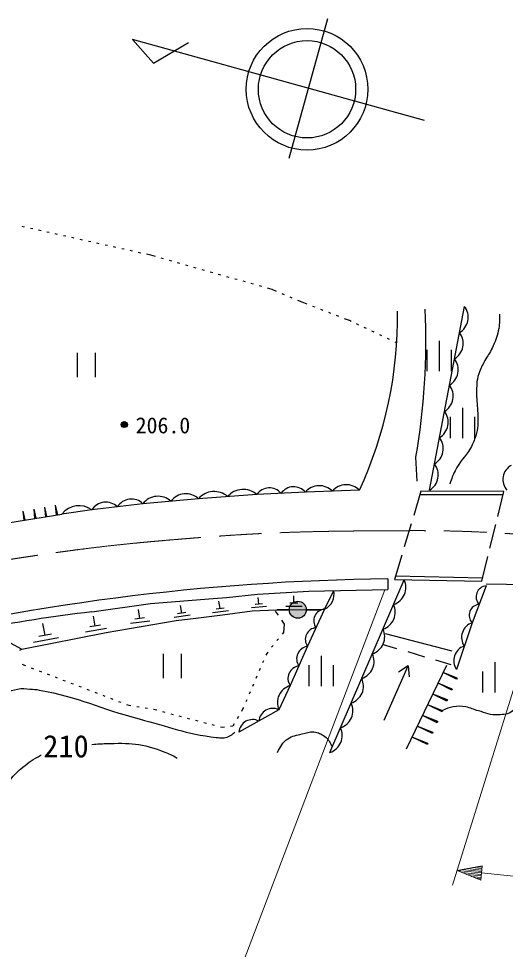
# Model space of a CAD drawing. Units: millimetres, scale not verified. Extents: x 40000 to 680000, y 20000 to 380000.
# Drawn here: x 486092 to 526135, y 265204 to 341733 of the extents above; entities that cross this region are included whole.
import ezdxf
from ezdxf.enums import TextEntityAlignment as Align

# ---------------------------------------------------------------- set-up
doc = ezdxf.new("R2010")
doc.units = ezdxf.units.MM
doc.header["$LTSCALE"] = 1000
doc.header["$PDMODE"] = 32
doc.header["$PDSIZE"] = 500
doc.linetypes.add('CHAIN', pattern=[18.5, 12, -1.5, 3.5, -1.5])
for name, color, linetype, lineweight in [('M-BGD', 7, 'Continuous', 25), ('M-BMK', 2, 'CHAIN', 13), ('M-STR-HTXT', 7, 'Continuous', 13), ('M-STR-STR1', 1, 'Continuous', 25)]:
    doc.layers.add(name, color=color, linetype=linetype, lineweight=lineweight)
doc.styles.add('ＭＳ ゴシック', font='')
doc.styles.get('ＭＳ ゴシック').set_extended_font_data('MS Gothic')

msp = doc.modelspace()

# ---------------------------------------------------------------- hatches: boundary and pattern name
at = {"layer": 'M-BGD'}
msp.add_hatch(color=256, dxfattribs=at).paths.add_polyline_path([(509757, 293134, -1), (508357, 293134, -0.41421), (509057, 293834, -0.41421)])

# ---------------------------------------------------------------- linework, layer by layer
for p, q in [((508345, 330257), (511528, 341733)), ((519474, 333355), (495463, 340015)), ((495463, 340015), (497185, 338081)), ((497185, 338081), (500079, 339756)), ((486571, 324596), (486376, 324640)), ((487254, 324444), (487059, 324487)), ((487937, 324291), (487742, 324335)), ((488620, 324139), (488425, 324182)), ((489304, 323986), (489108, 324030)), ((489987, 323834), (489792, 323877)), ((490670, 323681), (490475, 323725)), ((491353, 323528), (491158, 323572)), ((492036, 323376), (491841, 323420)), ((492719, 323223), (492524, 323267)), ((493403, 323071), (493207, 323114)), ((494086, 322918), (493891, 322962)), ((494769, 322766), (494574, 322809)), ((495452, 322613), (495257, 322657)), ((496135, 322461), (495940, 322504)), ((496959, 322277), (496623, 322352)), ((497340, 322169), (496959, 322277)), ((498013, 321979), (497821, 322034)), ((498687, 321789), (498494, 321844)), ((499361, 321599), (499168, 321654)), ((500034, 321409), (499842, 321464)), ((500708, 321219), (500516, 321274)), ((501382, 321029), (501189, 321084)), ((502056, 320839), (501863, 320894)), ((502729, 320649), (502537, 320703)), ((503403, 320459), (503210, 320513)), ((504077, 320269), (503884, 320323)), ((504750, 320079), (504558, 320133)), ((505424, 319889), (505232, 319943)), ((506098, 319699), (505905, 319753)), ((506960, 319456), (506579, 319563)), ((507318, 319304), (506960, 319456)), ((507962, 319030), (507778, 319108)), ((508606, 318756), (508422, 318834)), ((509425, 318408), (509067, 318560)), ((509829, 318251), (509425, 318408)), ((510481, 317998), (510295, 318070)), ((511133, 317744), (510947, 317816)), ((519891, 302965), (522764, 318070)), ((511786, 317490), (511599, 317563)), ((512438, 317236), (512252, 317309)), ((513308, 316898), (512904, 317055)), ((513440, 316836), (513308, 316898)), ((514074, 316539), (513893, 316624)), ((514708, 316242), (514527, 316327)), ((515342, 315945), (515160, 316030)), ((515975, 315648), (515794, 315732)), ((516609, 315350), (516428, 315435)), ((517194, 315076), (517062, 315138)), ((520703, 312751), (520703, 315251)), ((490912, 314259), (490912, 312259)), ((492412, 312259), (492412, 314259)), ((519703, 312751), (519703, 314501)), ((521703, 312751), (521703, 314501)), ((522625, 307243), (522625, 309743)), ((521625, 307243), (521625, 308993)), ((523625, 307243), (523625, 308993)), ((518864, 303714), (518779, 305661)), ((488372, 300793), (488248, 301556)), ((488421, 300801), (488248, 301556)), ((488322, 300785), (488248, 301556)), ((489260, 300936), (489134, 301719)), ((489309, 300944), (489134, 301719)), ((489211, 300928), (489134, 301719)), ((480764, 299565), (489661, 301001)), ((486595, 300506), (486478, 301231)), ((486644, 300514), (486478, 301231)), ((486545, 300498), (486478, 301231)), ((487483, 300649), (487363, 301394)), ((487532, 300657), (487363, 301394)), ((487434, 300641), (487363, 301394)), ((488421, 300801), (488322, 300785)), ((489309, 300944), (489211, 300928)), ((486644, 300514), (486545, 300498)), ((487532, 300657), (487434, 300641)), ((511698, 281400), (517811, 295595)), ((516456, 295669), (516467, 294781)), ((505740, 294400), (509974, 294654)), ((509974, 294654), (516467, 294781)), ((511265, 293183), (512012, 294694)), ((524553, 295262), (529532, 295162)), ((496935, 293638), (502100, 294062)), ((505847, 293578), (505791, 294146)), ((508743, 293663), (508725, 294280)), ((492109, 292961), (496935, 293638)), ((496056, 292412), (495945, 293151)), ((499508, 292850), (499415, 293470)), ((503002, 293269), (502337, 293181)), ((502670, 293225), (502576, 293845)), ((506476, 293383), (505257, 293286)), ((505296, 293033), (507310, 293134)), ((506151, 293602), (505542, 293554)), ((507310, 293134), (508238, 293116)), ((508357, 293134), (507357, 293134)), ((509407, 293407), (508086, 293391)), ((508238, 293116), (511265, 293183)), ((509073, 293667), (508413, 293659)), ((509757, 293134), (510757, 293134)), ((492399, 291787), (492242, 292602)), ((496453, 292465), (495660, 292360)), ((500209, 292672), (498878, 292496)), ((499063, 292242), (500678, 292444)), ((499841, 292894), (499176, 292806)), ((500678, 292444), (502875, 292713)), ((503370, 293047), (502039, 292871)), ((502875, 292713), (505296, 293033)), ((507210, 293000), (507436, 292674)), ((488272, 291035), (488080, 291994)), ((493336, 291589), (491584, 291284)), ((492837, 291863), (491961, 291711)), ((493289, 291267), (499063, 292242)), ((496891, 292200), (495305, 291990)), ((507721, 292264), (507948, 291938)), ((507948, 291938), (507881, 291256)), ((486361, 289887), (493289, 291267)), ((488788, 291129), (487757, 290941)), ((507881, 291256), (507784, 291135)), ((516239, 291183), (521742, 289744)), ((485106, 290569), (486361, 289887)), ((489379, 290810), (487316, 290434)), ((507033, 290199), (506908, 290043)), ((507471, 290745), (507346, 290589)), ((516089, 290279), (517173, 289948)), ((486192, 289807), (486361, 289887)), ((497980, 289500), (497980, 287500)), ((499480, 287500), (499480, 289500)), ((506498, 289532), (506441, 289400)), ((506595, 289653), (506498, 289532)), ((511006, 286833), (511006, 289333)), ((518111, 289697), (519485, 289261)), ((486510, 288575), (486423, 288626)), ((486689, 288506), (486510, 288575)), ((506243, 288941), (506164, 288758)), ((510006, 286833), (510006, 288583)), ((512006, 286833), (512006, 288583)), ((521300, 288535), (517980, 281670)), ((520375, 289018), (521650, 288633)), ((525283, 286313), (525283, 288813)), ((487343, 288255), (487156, 288327)), ((487997, 288005), (487810, 288076)), ((488650, 287754), (488464, 287826)), ((505966, 288299), (505886, 288115)), ((516167, 284042), (518146, 288504)), ((518146, 288504), (517341, 287984)), ((518146, 288504), (518231, 287611)), ((522144, 287461), (521023, 287961)), ((522164, 287507), (521023, 287961)), ((522123, 287415), (521023, 287961)), ((524283, 286313), (524283, 288063)), ((489304, 287504), (489117, 287575)), ((489957, 287253), (489771, 287325)), ((490611, 287002), (490424, 287074)), ((505411, 287013), (505332, 286830)), ((505688, 287656), (505609, 287472)), ((521744, 286566), (520596, 287079)), ((521765, 286612), (520596, 287079)), ((521724, 286520), (520596, 287079)), ((522164, 287507), (522123, 287415)), ((491265, 286752), (491078, 286823)), ((491918, 286501), (491732, 286573)), ((492572, 286250), (492385, 286322)), ((505134, 286371), (505054, 286187)), ((521765, 286612), (521724, 286520)), ((493225, 286000), (493039, 286071)), ((493879, 285749), (493692, 285821)), ((494533, 285499), (494346, 285570)), ((504856, 285728), (504777, 285544)), ((521345, 285671), (520169, 286196)), ((521365, 285717), (520169, 286196)), ((521325, 285626), (520169, 286196)), ((521365, 285717), (521325, 285626)), ((495179, 285251), (494999, 285320)), ((495315, 285229), (495179, 285251)), ((496006, 285115), (495808, 285148)), ((496696, 285002), (496499, 285034)), ((497326, 284899), (497190, 284921)), ((497474, 284859), (497326, 284899)), ((498151, 284681), (497958, 284732)), ((507501, 284902), (504211, 283059)), ((504522, 284953), (504420, 284776)), ((504579, 285085), (504522, 284953)), ((520946, 284776), (519742, 285313)), ((520966, 284822), (519742, 285313)), ((520925, 284731), (519742, 285313)), ((520966, 284822), (520925, 284731)), ((498828, 284502), (498635, 284553)), ((499505, 284324), (499312, 284375)), ((500182, 284146), (499988, 284197)), ((500859, 283967), (500665, 284018)), ((504169, 284344), (504069, 284170)), ((520546, 283881), (519315, 284431)), ((520567, 283927), (519315, 284431)), ((520526, 283836), (519315, 284431)), ((520567, 283927), (520526, 283836)), ((501536, 283789), (501342, 283840)), ((502212, 283610), (502019, 283661)), ((502844, 283443), (502696, 283483)), ((503033, 283469), (502844, 283443)), ((503717, 283561), (503528, 283536)), ((503819, 283738), (503717, 283561)), ((520147, 282986), (518888, 283548)), ((520167, 283032), (518888, 283548)), ((520126, 282941), (518888, 283548)), ((519747, 282092), (518461, 282665)), ((519768, 282137), (518461, 282665)), ((519727, 282046), (518461, 282665)), ((520167, 283032), (520126, 282941)), ((519768, 282137), (519727, 282046))]:
    msp.add_line(p, q, dxfattribs=at)
for points in [[(514122, 302952), (509680, 302788), (505678, 302606), (500893, 302260), (496322, 301851), (492115, 301343), (489661, 301001)], [(524540, 295099), (523394, 292061), (522102, 288223)], [(502100, 294062), (503188, 294128), (505740, 294400)], [(511265, 293183), (509867, 290122), (508434, 286891), (507501, 284902)]]:
    msp.add_lwpolyline(points, dxfattribs=at)
for centre, radius in [((509818, 335922), 5000), ((509818, 335922), 4000), ((494788, 308358), 250), ((494788, 308358), 200), ((494788, 308358), 150), ((494788, 308358), 100), ((494788, 308358), 50), ((494788, 308358), 20), ((509057, 293134), 700)]:
    msp.add_circle(centre, radius, dxfattribs=at)
for centre, radius, start, end in [((483485, 317166), 33774, 335.11165, 0.8788), ((462958, 315270), 56642, 350.23327, 2.61406), ((521619, 317169), 1456, 300.27523, 38.19185), ((521209, 315011), 1456, 300.27523, 38.19185), ((520799, 312854), 1456, 300.27523, 38.19185), ((520388, 310696), 1456, 300.27523, 38.19185), ((519978, 308538), 1456, 300.27523, 38.19185), ((519568, 306380), 1456, 300.27523, 38.19185), ((519157, 304223), 1456, 300.27523, 38.19185), ((527259, 303832), 1334, 118.67028, 221.27647), ((506713, 301899), 1253, 39.54649, 145.65864), ((508714, 301990), 1253, 39.54649, 145.65864), ((510827, 301844), 1485, 43.66639, 140.56562), ((513048, 301926), 1485, 43.66639, 140.56562), ((497560, 300890), 1567, 48.02915, 142.20323), ((499846, 301095), 1567, 48.02915, 142.20323), ((502175, 301161), 1688, 48.86757, 139.39655), ((504567, 301334), 1688, 48.86757, 139.39655), ((491066, 299900), 1784, 53.98807, 141.91018), ((493271, 300604), 1372, 46.3397, 147.41532), ((495374, 300858), 1372, 46.3397, 147.41532), ((518785, 103486), 192198, 90.6943, 104.07549), ((516484, 294964), 1469, 287.96719, 25.43637), ((510712, 294396), 1334, 294.52727, 12.8952), ((524636, 294195), 909, 96.07109, 222.59139), ((511332, 292227), 958, 93.98926, 216.88865), ((515611, 292936), 1469, 287.96719, 25.43637), ((524063, 292676), 909, 96.07109, 222.59139), ((508163, 158460), 135456, 96.80658, 104.90287), ((510633, 290697), 958, 93.98926, 216.88865), ((523805, 290854), 1275, 108.84053, 213.96403), ((514738, 290909), 1469, 287.96719, 25.43637), ((509994, 289099), 1031, 97.08675, 215.10473), ((523159, 288935), 1275, 108.84053, 213.96403), ((513865, 288881), 1469, 287.96719, 25.43637), ((509278, 287484), 1031, 97.08675, 215.10473), ((512991, 286853), 1469, 287.96719, 25.43637), ((508834, 285490), 1457, 105.90968, 203.78906), ((512118, 284825), 1469, 287.96719, 25.43637), ((506990, 283884), 1139, 63.38661, 175.1432), ((505346, 282962), 1139, 63.38661, 175.1432), ((511245, 282797), 1469, 287.96719, 25.43637)]:
    msp.add_arc(centre, radius, start, end, dxfattribs=at)
for points, knots in [([(525637, 317430), (525652, 316820), (525651, 316596), (525552, 316075), (525441, 315489), (525292, 315178), (525044, 314636), (524853, 314218), (524660, 314029), (524452, 313620), (524237, 313198), (524076, 312974), (523944, 312519), (523849, 312195), (523790, 312009), (523774, 311672), (523713, 310350), (523924, 309607), (523859, 308286), (523843, 307949), (523785, 307762), (523690, 307439), (523568, 307027), (523468, 306803), (523266, 306423), (522854, 305645), (522366, 305360), (521996, 304560), (521803, 304142), (521728, 303973), (521573, 303460)], [0, 0, 0, 0, 1, 1, 1, 2, 2, 2, 3, 3, 3, 4, 4, 4, 5, 5, 5, 6, 6, 6, 7, 7, 7, 8, 8, 8, 9, 9, 9, 10, 10, 10, 10]), ([(529312, 293151), (528897, 292477), (528758, 292264), (528494, 291650), (528261, 291112), (528117, 290807), (528003, 290231), (527879, 289614), (527953, 289250), (527921, 288621), (527879, 287811), (528068, 287317), (527812, 286547), (527558, 285784), (527352, 285298), (526720, 284801), (526341, 284503), (526006, 284529), (525526, 284487), (524887, 284431), (524538, 284656), (523916, 284815), (523504, 284920), (523297, 285067), (522879, 285142), (522480, 285213), (522241, 285215), (521842, 285142), (521487, 285077), (521339, 285014), (520969, 284842)], [0, 0, 0, 0, 1, 1, 1, 2, 2, 2, 3, 3, 3, 4, 4, 4, 5, 5, 5, 6, 6, 6, 7, 7, 7, 8, 8, 8, 9, 9, 9, 10, 10, 10, 10]), ([(478562, 277552), (478667, 277914), (478709, 278019), (478816, 278314), (479080, 279036), (479288, 279420), (479663, 280092), (480119, 280909), (480399, 281355), (480933, 282124), (481363, 282743), (481633, 283070), (482118, 283648), (482600, 284222), (482865, 284550), (483388, 285087), (483699, 285406), (483873, 285591), (484235, 285849), (484850, 286288), (485275, 286450), (486013, 286611), (486401, 286695), (486633, 286630), (487029, 286611), (487328, 286597), (487496, 286580), (487791, 286526), (491075, 285924), (492775, 285007), (496004, 284156), (498470, 283505), (499819, 282916), (502354, 282632), (502749, 282587), (503007, 282552), (503370, 282716), (503587, 282815), (503688, 282880), (503878, 283055)], [0, 0, 0, 0, 1, 1, 1, 2, 2, 2, 3, 3, 3, 4, 4, 4, 5, 5, 5, 6, 6, 6, 7, 7, 7, 8, 8, 8, 9, 9, 9, 10, 10, 10, 11, 11, 11, 12, 12, 12, 13, 13, 13, 13]), ([(507387, 281388), (507652, 281910), (507783, 282207), (508242, 282516), (508641, 282784), (508940, 282799), (509406, 282916), (509777, 283009), (509990, 283114), (510371, 283080), (510755, 283045), (510979, 282938), (511280, 282697), (511566, 282470), (511661, 282299), (511844, 281952)], [0, 0, 0, 0, 1, 1, 1, 2, 2, 2, 3, 3, 3, 4, 4, 4, 5, 5, 5, 5]), ([(492109, 282039), (492647, 282114), (492830, 282107), (493294, 282124), (495164, 282193), (496302, 282149), (498036, 281446), (498475, 281269), (498667, 281210), (499136, 280938)], [0, 0, 0, 0, 1, 1, 1, 2, 2, 2, 3, 3, 3, 3]), ([(484997, 278483), (485167, 278805), (485237, 278908), (485420, 279160), (485749, 279615), (486009, 279812), (486436, 280176), (486981, 280640), (487233, 280771), (487960, 281192)], [0, 0, 0, 0, 1, 1, 1, 2, 2, 2, 3, 3, 3, 3])]:
    msp.add_open_spline(points, degree=3, knots=knots, dxfattribs=at)
msp.add_point((494788, 308358), dxfattribs=at)
at = {"layer": 'M-BMK'}
msp.add_open_spline([(470983, 294436), (478128, 296012), (480140, 296469), (486077, 297373), (491668, 298225), (494824, 298570), (500462, 299023), (507346, 299576), (511226, 299602), (518133, 299631), (522543, 299650), (525016, 299494), (529416, 299190), (535988, 298736), (539671, 298366), (546180, 297352), (552271, 296403), (554356, 295947), (561662, 294293)], degree=3, knots=[0, 0, 0, 0, 1, 1, 1, 2, 2, 2, 3, 3, 3, 4, 4, 4, 5, 5, 5, 6, 6, 6, 6], dxfattribs=at)
at = {"layer": 'M-STR-HTXT'}
for p, q in [((500403, 253256), (516227, 294777)), ((521795, 270471), (528988, 293655)), ((522171, 271683), (524221, 272083)), ((522171, 271683), (524102, 270889)), ((522171, 271683), (524162, 271486)), ((524173, 271605), (522581, 271763)), ((522991, 271843), (524185, 271725)), ((524197, 271844), (523401, 271923)), ((523811, 272003), (524209, 271963)), ((524102, 270889), (524221, 272083)), ((524150, 271366), (522558, 271524)), ((522944, 271365), (524138, 271247)), ((524126, 271127), (523330, 271207)), ((523716, 271048), (524114, 271008)), ((524162, 271486), (554930, 268431))]:
    msp.add_line(p, q, dxfattribs=at)
at = {"layer": 'M-STR-STR1'}
for p, q in [((519192, 302881), (518590, 300875)), ((525948, 302583), (519101, 302578)), ((526013, 302844), (519192, 302881)), ((525509, 300808), (526013, 302844)), ((518388, 300204), (517814, 298289)), ((524861, 298187), (525341, 300129)), ((517612, 297618), (517010, 295612)), ((524190, 295472), (524693, 297508)), ((517010, 295612), (524190, 295472)), ((517100, 295911), (524259, 295753))]:
    msp.add_line(p, q, dxfattribs=at)

# ---------------------------------------------------------------- texts
at = {"layer": 'M-BGD', "style": 'ＭＳ ゴシック'}
msp.add_text('206.0', height=1320, dxfattribs=at).set_placement((497966, 308292), align=Align.MIDDLE_CENTER)
msp.add_text('210', height=1833, dxfattribs=at).set_placement((488120, 280443), align=Align.BOTTOM_LEFT)

doc.saveas('drawing.dxf')
